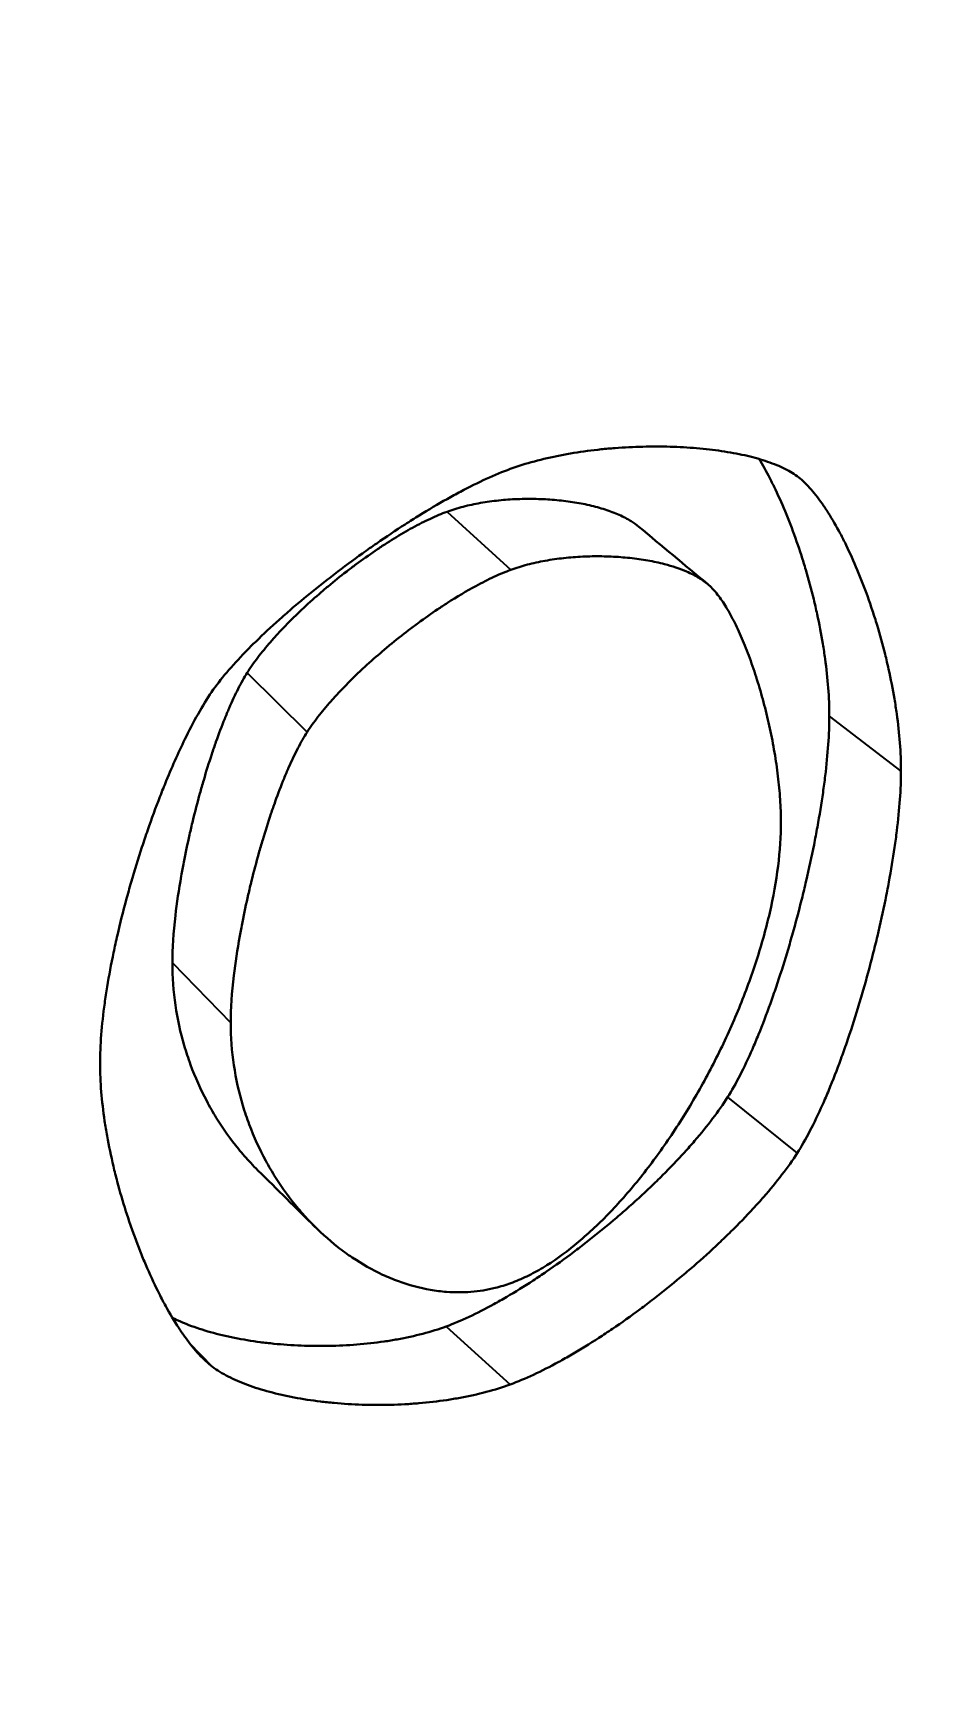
# Model space of a CAD drawing. Header units: millimetres. Extents: x 0 to 51860, y 0 to 5940.
# Drawn here: x 7353.98 to 7358.93, y 4175.72 to 4185.01 of the extents above; entities that cross this region are included whole.
import ezdxf

# ---------------------------------------------------------------- set-up
doc = ezdxf.new("R2010")
doc.units = ezdxf.units.MM
doc.header["$LTSCALE"] = 10
for name, color, linetype, lineweight in [('가시적인 것(ISO)', 3, 'Continuous', 40), ('가시적인 좁은 것(ISO)', 3, 'Continuous', 35), ('기호(ISO)', 5, 'Continuous', 25)]:
    doc.layers.add(name, color=color, linetype=linetype, lineweight=lineweight)
doc.styles.add('치수 텍스트_PSTEK_POSCO', font='isocp.shx')
doc.dimstyles.new('치수_PSTEK_POSCO$7', dxfattribs={"dimscale": 10, "dimtxt": 3.5, "dimasz": 2.5, "dimexe": 2, "dimexo": 2.5, "dimgap": 1, "dimtad": 1, "dimrnd": 1e-08, "dimdsep": 46, "dimtxsty": '치수 텍스트_PSTEK_POSCO', "dimcen": 0.09, "dimdle": 10, "dimclrd": 7, "dimclre": 7, "dimclrt": 2, "dimadec": 1, "dimazin": 2, "dimtfac": 1, "dimtmove": 0, "dimatfit": 3, "dimfxl": 0, "dimtolj": 1, "dimlwd": -1, "dimlwe": -1, "dimarcsym": 0})

msp = doc.modelspace()

# ---------------------------------------------------------------- linework, layer by layer
at = {"layer": '가시적인 것(ISO)'}
for points, knots in [([(7356.6407, 4182.5822), (7356.6838, 4182.5979), (7356.729, 4182.6121), (7356.7758, 4182.6247), (7356.8226, 4182.6374), (7356.871, 4182.6485), (7356.9205, 4182.6581), (7356.9453, 4182.663), (7356.9703, 4182.6674), (7356.9955, 4182.6715), (7357.0459, 4182.6797), (7357.0972, 4182.6865), (7357.1488, 4182.6918), (7357.1746, 4182.6945), (7357.2005, 4182.6968), (7357.2265, 4182.6988), (7357.2783, 4182.7028), (7357.3302, 4182.7053), (7357.3817, 4182.7066), (7357.4075, 4182.7072), (7357.4332, 4182.7075), (7357.4587, 4182.7074), (7357.5097, 4182.7073), (7357.5601, 4182.7059), (7357.6093, 4182.7031), (7357.6339, 4182.7017), (7357.6583, 4182.7), (7357.6823, 4182.698), (7357.7303, 4182.694), (7357.777, 4182.6886), (7357.8219, 4182.682), (7357.8443, 4182.6787), (7357.8663, 4182.6751), (7357.8878, 4182.6711), (7357.9307, 4182.6632), (7357.9716, 4182.6541), (7358.01, 4182.6437), (7358.0292, 4182.6385), (7358.0478, 4182.6329), (7358.0657, 4182.6271), (7358.1015, 4182.6154), (7358.1345, 4182.6025), (7358.1644, 4182.5883), (7358.1942, 4182.5742), (7358.2209, 4182.5588), (7358.2439, 4182.5421)], [0, 0, 0, 0, 0.083333, 0.083333, 0.083333, 0.166667, 0.166667, 0.166667, 0.208333, 0.208333, 0.208333, 0.291667, 0.291667, 0.291667, 0.333333, 0.333333, 0.333333, 0.416667, 0.416667, 0.416667, 0.458333, 0.458333, 0.458333, 0.541667, 0.541667, 0.541667, 0.583333, 0.583333, 0.583333, 0.666667, 0.666667, 0.666667, 0.708333, 0.708333, 0.708333, 0.791667, 0.791667, 0.791667, 0.833333, 0.833333, 0.833333, 0.916667, 0.916667, 0.916667, 1, 1, 1, 1]), ([(7354.9819, 4181.3502), (7355.0074, 4181.3855), (7355.0366, 4181.4222), (7355.0692, 4181.4598), (7355.1017, 4181.4974), (7355.1375, 4181.536), (7355.1761, 4181.5752), (7355.1954, 4181.5949), (7355.2153, 4181.6146), (7355.2359, 4181.6345), (7355.2771, 4181.6743), (7355.3207, 4181.7145), (7355.3663, 4181.7548), (7355.3891, 4181.775), (7355.4124, 4181.7952), (7355.4361, 4181.8154), (7355.4835, 4181.8557), (7355.5326, 4181.896), (7355.5829, 4181.9358), (7355.6081, 4181.9557), (7355.6335, 4181.9755), (7355.6592, 4181.9952), (7355.7105, 4182.0345), (7355.7628, 4182.0732), (7355.8155, 4182.111), (7355.8418, 4182.1298), (7355.8683, 4182.1485), (7355.8948, 4182.1668), (7355.9478, 4182.2034), (7356.0009, 4182.2389), (7356.0538, 4182.2729), (7356.0802, 4182.2899), (7356.1065, 4182.3065), (7356.1327, 4182.3227), (7356.1851, 4182.355), (7356.2369, 4182.3856), (7356.2876, 4182.4141), (7356.313, 4182.4283), (7356.3381, 4182.4421), (7356.3629, 4182.4552), (7356.4124, 4182.4815), (7356.4607, 4182.5055), (7356.5071, 4182.5268), (7356.5536, 4182.5481), (7356.5983, 4182.5667), (7356.6407, 4182.5822)], [0, 0, 0, 0, 0.083333, 0.083333, 0.083333, 0.166667, 0.166667, 0.166667, 0.208333, 0.208333, 0.208333, 0.291667, 0.291667, 0.291667, 0.333333, 0.333333, 0.333333, 0.416667, 0.416667, 0.416667, 0.458333, 0.458333, 0.458333, 0.541667, 0.541667, 0.541667, 0.583333, 0.583333, 0.583333, 0.666667, 0.666667, 0.666667, 0.708333, 0.708333, 0.708333, 0.791667, 0.791667, 0.791667, 0.833333, 0.833333, 0.833333, 0.916667, 0.916667, 0.916667, 1, 1, 1, 1]), ([(7358.0311, 4182.6377), (7358.0513, 4182.6045), (7358.0712, 4182.5688), (7358.0908, 4182.531), (7358.1016, 4182.5101), (7358.1123, 4182.4886), (7358.1228, 4182.4666), (7358.1439, 4182.4224), (7358.1643, 4182.3759), (7358.1841, 4182.3275), (7358.1939, 4182.3033), (7358.2036, 4182.2787), (7358.2131, 4182.2536), (7358.232, 4182.2035), (7358.2501, 4182.1518), (7358.2671, 4182.0989), (7358.2756, 4182.0725), (7358.2839, 4182.0458), (7358.2919, 4182.0188), (7358.3078, 4181.965), (7358.3227, 4181.9102), (7358.3362, 4181.8549), (7358.3429, 4181.8273), (7358.3493, 4181.7996), (7358.3554, 4181.7719), (7358.3676, 4181.7163), (7358.3783, 4181.6606), (7358.3874, 4181.6052), (7358.392, 4181.5775), (7358.3962, 4181.5498), (7358.3999, 4181.5223), (7358.4074, 4181.4673), (7358.4132, 4181.4128), (7358.4172, 4181.3593), (7358.4211, 4181.3058), (7358.4232, 4181.2533), (7358.4232, 4181.2023)], [0.2161372, 0.2161372, 0.2161372, 0.2161372, 0.2916667, 0.2916667, 0.2916667, 0.3333333, 0.3333333, 0.3333333, 0.4166667, 0.4166667, 0.4166667, 0.4583333, 0.4583333, 0.4583333, 0.5416667, 0.5416667, 0.5416667, 0.5833333, 0.5833333, 0.5833333, 0.6666667, 0.6666667, 0.6666667, 0.7083333, 0.7083333, 0.7083333, 0.7916667, 0.7916667, 0.7916667, 0.8333333, 0.8333333, 0.8333333, 0.9166667, 0.9166667, 0.9166667, 1, 1, 1, 1]), ([(7358.2439, 4182.5421), (7358.267, 4182.5245), (7358.2902, 4182.5026), (7358.3134, 4182.477), (7358.3367, 4182.4513), (7358.3599, 4182.4219), (7358.3829, 4182.3891), (7358.3944, 4182.3728), (7358.4059, 4182.3556), (7358.4173, 4182.3376), (7358.4401, 4182.3017), (7358.4626, 4182.2628), (7358.4846, 4182.2212), (7358.4956, 4182.2005), (7358.5065, 4182.1791), (7358.5173, 4182.1571), (7358.5388, 4182.1131), (7358.5597, 4182.0667), (7358.5798, 4182.0185), (7358.5899, 4181.9944), (7358.5997, 4181.9699), (7358.6094, 4181.9449), (7358.6287, 4181.895), (7358.6471, 4181.8434), (7358.6645, 4181.7907), (7358.6732, 4181.7643), (7358.6816, 4181.7377), (7358.6898, 4181.7108), (7358.7061, 4181.6571), (7358.7212, 4181.6024), (7358.735, 4181.5473), (7358.7419, 4181.5198), (7358.7484, 4181.4921), (7358.7546, 4181.4644), (7358.767, 4181.409), (7358.778, 4181.3533), (7358.7873, 4181.298), (7358.7919, 4181.2703), (7358.7962, 4181.2427), (7358.8, 4181.2152), (7358.8077, 4181.1603), (7358.8136, 4181.1058), (7358.8176, 4181.0524), (7358.8216, 4180.9989), (7358.8237, 4180.9464), (7358.8237, 4180.8954)], [0, 0, 0, 0, 0.083333, 0.083333, 0.083333, 0.166667, 0.166667, 0.166667, 0.208333, 0.208333, 0.208333, 0.291667, 0.291667, 0.291667, 0.333333, 0.333333, 0.333333, 0.416667, 0.416667, 0.416667, 0.458333, 0.458333, 0.458333, 0.541667, 0.541667, 0.541667, 0.583333, 0.583333, 0.583333, 0.666667, 0.666667, 0.666667, 0.708333, 0.708333, 0.708333, 0.791667, 0.791667, 0.791667, 0.833333, 0.833333, 0.833333, 0.916667, 0.916667, 0.916667, 1, 1, 1, 1]), ([(7357.3594, 4182.2594), (7357.3465, 4182.2701), (7357.3133, 4182.294), (7357.2624, 4182.3208), (7357.1989, 4182.3469), (7357.1431, 4182.3649), (7357.0684, 4182.3836), (7357.005, 4182.3955), (7356.9226, 4182.4066), (7356.8545, 4182.4124), (7356.7679, 4182.4156), (7356.6979, 4182.4151), (7356.6108, 4182.4103), (7356.5419, 4182.4031), (7356.458, 4182.39), (7356.3769, 4182.3725), (7356.3164, 4182.3539), (7356.2876, 4182.3433)], [0.0210017, 0.0210017, 0.0210017, 0.0210017, 0.0833333, 0.1666667, 0.2083333, 0.2916667, 0.3333333, 0.4166667, 0.4583333, 0.5416667, 0.5833333, 0.6666667, 0.7083333, 0.7916667, 0.8333333, 0.9166667, 1, 1, 1, 1]), ([(7356.2876, 4182.3433), (7356.2577, 4182.3324), (7356.1955, 4182.3063), (7356.1127, 4182.2642), (7356.0272, 4182.216), (7355.9572, 4182.1728), (7355.8687, 4182.114), (7355.7976, 4182.0634), (7355.7094, 4181.9968), (7355.6399, 4181.9411), (7355.5555, 4181.8693), (7355.4904, 4181.8105), (7355.4132, 4181.7362), (7355.3553, 4181.6765), (7355.2888, 4181.6022), (7355.2288, 4181.5289), (7355.189, 4181.4721), (7355.1715, 4181.4443)], [0, 0, 0, 0, 0.083333, 0.166667, 0.208333, 0.291667, 0.333333, 0.416667, 0.458333, 0.541667, 0.583333, 0.666667, 0.708333, 0.791667, 0.833333, 0.916667, 1, 1, 1, 1]), ([(7357.7512, 4181.9326), (7357.7348, 4181.9473), (7357.716, 4181.9611), (7357.6951, 4181.9738), (7357.6741, 4181.9865), (7357.6509, 4181.9983), (7357.626, 4182.009), (7357.5885, 4182.0252), (7357.5468, 4182.0391), (7357.5021, 4182.0507), (7357.4872, 4182.0546), (7357.4719, 4182.0582), (7357.4564, 4182.0616), (7357.4253, 4182.0683), (7357.393, 4182.074), (7357.3598, 4182.0787), (7357.3432, 4182.081), (7357.3263, 4182.0831), (7357.3093, 4182.085), (7357.2753, 4182.0886), (7357.2406, 4182.0912), (7357.2054, 4182.0928), (7357.1879, 4182.0936), (7357.1702, 4182.0941), (7357.1525, 4182.0944), (7357.117, 4182.0949), (7357.0813, 4182.0943), (7357.0457, 4182.0927), (7357.0279, 4182.0918), (7357.0102, 4182.0907), (7356.9925, 4182.0894), (7356.9571, 4182.0866), (7356.9219, 4182.0828), (7356.8874, 4182.0779), (7356.8701, 4182.0754), (7356.853, 4182.0726), (7356.836, 4182.0696), (7356.8022, 4182.0635), (7356.7691, 4182.0563), (7356.7371, 4182.0479), (7356.7051, 4182.0395), (7356.6742, 4182.0299), (7356.6448, 4182.0192)], [0, 0, 0, 0, 0.083333, 0.083333, 0.083333, 0.166667, 0.166667, 0.166667, 0.291667, 0.291667, 0.291667, 0.333333, 0.333333, 0.333333, 0.416667, 0.416667, 0.416667, 0.458333, 0.458333, 0.458333, 0.541667, 0.541667, 0.541667, 0.583333, 0.583333, 0.583333, 0.666667, 0.666667, 0.666667, 0.708333, 0.708333, 0.708333, 0.791667, 0.791667, 0.791667, 0.833333, 0.833333, 0.833333, 0.916667, 0.916667, 0.916667, 1, 1, 1, 1]), ([(7356.6448, 4182.0192), (7356.6144, 4182.0081), (7356.5826, 4181.9948), (7356.5498, 4181.9796), (7356.517, 4181.9644), (7356.4832, 4181.9473), (7356.4487, 4181.9286), (7356.397, 4181.9005), (7356.3436, 4181.8687), (7356.2896, 4181.834), (7356.2716, 4181.8224), (7356.2535, 4181.8105), (7356.2355, 4181.7984), (7356.1993, 4181.774), (7356.163, 4181.7485), (7356.1269, 4181.722), (7356.1089, 4181.7088), (7356.0909, 4181.6954), (7356.073, 4181.6817), (7356.0372, 4181.6544), (7356.0017, 4181.6263), (7355.967, 4181.5976), (7355.9496, 4181.5833), (7355.9323, 4181.5688), (7355.9153, 4181.5542), (7355.8813, 4181.5251), (7355.8481, 4181.4955), (7355.816, 4181.4656), (7355.7999, 4181.4507), (7355.7842, 4181.4357), (7355.7688, 4181.4208), (7355.7379, 4181.3908), (7355.7083, 4181.3607), (7355.6804, 4181.3307), (7355.6664, 4181.3158), (7355.6528, 4181.3008), (7355.6397, 4181.286), (7355.6135, 4181.2562), (7355.589, 4181.2267), (7355.5666, 4181.1977), (7355.5442, 4181.1687), (7355.5239, 4181.1401), (7355.5061, 4181.1123)], [0, 0, 0, 0, 0.083333, 0.083333, 0.083333, 0.166667, 0.166667, 0.166667, 0.291667, 0.291667, 0.291667, 0.333333, 0.333333, 0.333333, 0.416667, 0.416667, 0.416667, 0.458333, 0.458333, 0.458333, 0.541667, 0.541667, 0.541667, 0.583333, 0.583333, 0.583333, 0.666667, 0.666667, 0.666667, 0.708333, 0.708333, 0.708333, 0.791667, 0.791667, 0.791667, 0.833333, 0.833333, 0.833333, 0.916667, 0.916667, 0.916667, 1, 1, 1, 1]), ([(7358.153, 4180.6125), (7358.153, 4180.6529), (7358.1515, 4180.6946), (7358.1488, 4180.7371), (7358.146, 4180.7796), (7358.1419, 4180.823), (7358.1366, 4180.8669), (7358.1339, 4180.8888), (7358.131, 4180.9108), (7358.1278, 4180.9329), (7358.1213, 4180.9772), (7358.1137, 4181.0217), (7358.1051, 4181.066), (7358.1008, 4181.0882), (7358.0963, 4181.1104), (7358.0915, 4181.1325), (7358.082, 4181.1766), (7358.0715, 4181.2205), (7358.0602, 4181.2636), (7358.0546, 4181.2852), (7358.0488, 4181.3066), (7358.0427, 4181.3278), (7358.0307, 4181.3702), (7358.0179, 4181.4116), (7358.0046, 4181.4518), (7357.9979, 4181.4719), (7357.991, 4181.4916), (7357.9841, 4181.511), (7357.9701, 4181.5498), (7357.9556, 4181.5871), (7357.9407, 4181.6225), (7357.9333, 4181.6402), (7357.9257, 4181.6575), (7357.9181, 4181.6742), (7357.9029, 4181.7077), (7357.8873, 4181.7391), (7357.8715, 4181.768), (7357.8636, 4181.7824), (7357.8556, 4181.7963), (7357.8476, 4181.8095), (7357.8316, 4181.8358), (7357.8155, 4181.8595), (7357.7994, 4181.8802), (7357.7833, 4181.9009), (7357.7672, 4181.9185), (7357.7512, 4181.9326)], [0, 0, 0, 0, 0.083333, 0.083333, 0.083333, 0.166667, 0.166667, 0.166667, 0.208333, 0.208333, 0.208333, 0.291667, 0.291667, 0.291667, 0.333333, 0.333333, 0.333333, 0.416667, 0.416667, 0.416667, 0.458333, 0.458333, 0.458333, 0.541667, 0.541667, 0.541667, 0.583333, 0.583333, 0.583333, 0.666667, 0.666667, 0.666667, 0.708333, 0.708333, 0.708333, 0.791667, 0.791667, 0.791667, 0.833333, 0.833333, 0.833333, 0.916667, 0.916667, 0.916667, 1, 1, 1, 1]), ([(7355.1715, 4181.4443), (7355.1547, 4181.4178), (7355.1208, 4181.3578), (7355.0787, 4181.2676), (7355.0372, 4181.1679), (7355.0047, 4181.0813), (7354.9654, 4180.9664), (7354.9353, 4180.8698), (7354.8998, 4180.7451), (7354.8733, 4180.643), (7354.8431, 4180.5142), (7354.8214, 4180.411), (7354.7932, 4180.2581), (7354.7639, 4180.0598), (7354.7534, 4179.9038), (7354.7534, 4179.8243)], [0, 0, 0, 0, 0.083333, 0.166667, 0.208333, 0.291667, 0.333333, 0.416667, 0.458333, 0.541667, 0.583333, 0.666667, 0.708333, 0.833333, 1, 1, 1, 1]), ([(7354.3493, 4179.2604), (7354.3493, 4179.3118), (7354.3539, 4179.4203), (7354.3701, 4179.5678), (7354.3934, 4179.7217), (7354.4174, 4179.8492), (7354.4532, 4180.0118), (7354.4862, 4180.1435), (7354.5322, 4180.3081), (7354.5725, 4180.4387), (7354.6263, 4180.5986), (7354.6719, 4180.7228), (7354.7431, 4180.901), (7354.8422, 4181.1216), (7354.9316, 4181.2778), (7354.9819, 4181.3502)], [0, 0, 0, 0, 0.083333, 0.166667, 0.208333, 0.291667, 0.333333, 0.416667, 0.458333, 0.541667, 0.583333, 0.666667, 0.708333, 0.833333, 1, 1, 1, 1]), ([(7342.3649, 4171.2002), (7345.5504, 4171.4063), (7348.6855, 4171.8816), (7354.604, 4173.3372), (7357.3869, 4174.3171), (7362.3787, 4176.7159), (7364.5876, 4178.1344), (7366.9684, 4180.2107), (7367.4849, 4180.7071), (7367.9649, 4181.2182)], [0.8972426, 0.8972426, 0.8972426, 0.8972426, 1.1890327, 1.1890327, 1.4808232, 1.4808232, 1.7726136, 1.7726136, 1.8604394, 1.8604394, 1.8604394, 1.8604394]), ([(7358.4232, 4181.2023), (7358.4232, 4181.1526), (7358.4212, 4181.0995), (7358.4173, 4181.0436), (7358.4135, 4180.9877), (7358.4078, 4180.929), (7358.4005, 4180.8682), (7358.3968, 4180.8378), (7358.3927, 4180.8069), (7358.3882, 4180.7755), (7358.3793, 4180.7128), (7358.3687, 4180.6482), (7358.3568, 4180.5826), (7358.3508, 4180.5498), (7358.3445, 4180.5167), (7358.3379, 4180.4834), (7358.3246, 4180.4168), (7358.31, 4180.3494), (7358.2942, 4180.2819), (7358.2863, 4180.2481), (7358.2782, 4180.2144), (7358.2697, 4180.1806), (7358.2529, 4180.1132), (7358.235, 4180.0459), (7358.2162, 4179.9795), (7358.2068, 4179.9464), (7358.1972, 4179.9134), (7358.1873, 4179.8807), (7358.1677, 4179.8154), (7358.1473, 4179.7512), (7358.1262, 4179.689), (7358.1157, 4179.6578), (7358.105, 4179.6272), (7358.0942, 4179.597), (7358.0726, 4179.5368), (7358.0504, 4179.4787), (7358.0278, 4179.4236), (7358.0166, 4179.396), (7358.0052, 4179.3691), (7357.9938, 4179.343), (7357.971, 4179.2909), (7357.9478, 4179.2419), (7357.9246, 4179.1968), (7357.9014, 4179.1516), (7357.8781, 4179.1103), (7357.8549, 4179.0736)], [0, 0, 0, 0, 0.083333, 0.083333, 0.083333, 0.166667, 0.166667, 0.166667, 0.208333, 0.208333, 0.208333, 0.291667, 0.291667, 0.291667, 0.333333, 0.333333, 0.333333, 0.416667, 0.416667, 0.416667, 0.458333, 0.458333, 0.458333, 0.541667, 0.541667, 0.541667, 0.583333, 0.583333, 0.583333, 0.666667, 0.666667, 0.666667, 0.708333, 0.708333, 0.708333, 0.791667, 0.791667, 0.791667, 0.833333, 0.833333, 0.833333, 0.916667, 0.916667, 0.916667, 1, 1, 1, 1]), ([(7355.5061, 4181.1123), (7355.4889, 4181.0857), (7355.4716, 4181.0555), (7355.4544, 4181.0224), (7355.4372, 4180.9892), (7355.42, 4180.953), (7355.4029, 4180.9143), (7355.3944, 4180.8949), (7355.386, 4180.8749), (7355.3775, 4180.8544), (7355.3607, 4180.8133), (7355.3442, 4180.7698), (7355.3279, 4180.7246), (7355.3198, 4180.702), (7355.3118, 4180.679), (7355.3039, 4180.6556), (7355.2881, 4180.6087), (7355.2728, 4180.5603), (7355.258, 4180.5109), (7355.2506, 4180.4862), (7355.2434, 4180.4612), (7355.2363, 4180.436), (7355.2221, 4180.3856), (7355.2086, 4180.3345), (7355.1959, 4180.283), (7355.1895, 4180.2573), (7355.1834, 4180.2315), (7355.1774, 4180.2057), (7355.1655, 4180.1541), (7355.1544, 4180.1024), (7355.1443, 4180.0512), (7355.1393, 4180.0256), (7355.1345, 4180.0001), (7355.13, 4179.9747), (7355.1164, 4179.8987), (7355.1052, 4179.8243), (7355.0968, 4179.7531), (7355.0856, 4179.6581), (7355.0795, 4179.5689), (7355.0795, 4179.4894)], [0, 0, 0, 0, 0.083333, 0.083333, 0.083333, 0.166667, 0.166667, 0.166667, 0.208333, 0.208333, 0.208333, 0.291667, 0.291667, 0.291667, 0.333333, 0.333333, 0.333333, 0.416667, 0.416667, 0.416667, 0.458333, 0.458333, 0.458333, 0.541667, 0.541667, 0.541667, 0.583333, 0.583333, 0.583333, 0.666667, 0.666667, 0.666667, 0.708333, 0.708333, 0.708333, 0.833333, 0.833333, 0.833333, 1, 1, 1, 1]), ([(7358.8237, 4180.8954), (7358.8237, 4180.8457), (7358.8217, 4180.7926), (7358.8178, 4180.7366), (7358.8139, 4180.6807), (7358.8081, 4180.622), (7358.8006, 4180.5611), (7358.7968, 4180.5307), (7358.7927, 4180.4997), (7358.7881, 4180.4683), (7358.7789, 4180.4055), (7358.7682, 4180.3409), (7358.756, 4180.2751), (7358.7499, 4180.2423), (7358.7435, 4180.2091), (7358.7367, 4180.1758), (7358.7231, 4180.109), (7358.7082, 4180.0415), (7358.6922, 4179.9739), (7358.6841, 4179.9401), (7358.6758, 4179.9062), (7358.6672, 4179.8724), (7358.65, 4179.8048), (7358.6317, 4179.7374), (7358.6125, 4179.6709), (7358.603, 4179.6376), (7358.5931, 4179.6045), (7358.5831, 4179.5718), (7358.5631, 4179.5063), (7358.5422, 4179.442), (7358.5208, 4179.3795), (7358.51, 4179.3483), (7358.4991, 4179.3175), (7358.4881, 4179.2873), (7358.466, 4179.2269), (7358.4434, 4179.1686), (7358.4204, 4179.1133), (7358.4089, 4179.0856), (7358.3973, 4179.0586), (7358.3857, 4179.0324), (7358.3623, 4178.9801), (7358.3388, 4178.9309), (7358.3151, 4178.8856), (7358.2914, 4178.8403), (7358.2676, 4178.7988), (7358.2439, 4178.7618)], [0, 0, 0, 0, 0.083333, 0.083333, 0.083333, 0.166667, 0.166667, 0.166667, 0.208333, 0.208333, 0.208333, 0.291667, 0.291667, 0.291667, 0.333333, 0.333333, 0.333333, 0.416667, 0.416667, 0.416667, 0.458333, 0.458333, 0.458333, 0.541667, 0.541667, 0.541667, 0.583333, 0.583333, 0.583333, 0.666667, 0.666667, 0.666667, 0.708333, 0.708333, 0.708333, 0.791667, 0.791667, 0.791667, 0.833333, 0.833333, 0.833333, 0.916667, 0.916667, 0.916667, 1, 1, 1, 1]), ([(7356.6448, 4178.0361), (7356.6741, 4178.0468), (7356.7035, 4178.0594), (7356.7331, 4178.0738), (7356.7627, 4178.0881), (7356.7924, 4178.1043), (7356.8221, 4178.1221), (7356.8817, 4178.1578), (7356.9414, 4178.2002), (7357.0008, 4178.2485), (7357.0306, 4178.2727), (7357.0602, 4178.2983), (7357.0897, 4178.3253), (7357.1486, 4178.3793), (7357.207, 4178.4388), (7357.2642, 4178.5029), (7357.2928, 4178.5349), (7357.3212, 4178.5681), (7357.3491, 4178.6024), (7357.4051, 4178.6709), (7357.4596, 4178.7437), (7357.5122, 4178.8197), (7357.5385, 4178.8578), (7357.5643, 4178.8967), (7357.5896, 4178.9363), (7357.6401, 4179.0155), (7357.6884, 4179.0976), (7357.7339, 4179.1818), (7357.7567, 4179.2239), (7357.7788, 4179.2665), (7357.8002, 4179.3095), (7357.8429, 4179.3955), (7357.8827, 4179.4832), (7357.9189, 4179.5715), (7357.937, 4179.6157), (7357.9543, 4179.6601), (7357.9706, 4179.7046), (7358.0032, 4179.7935), (7358.0321, 4179.8827), (7358.0567, 4179.9714), (7358.069, 4180.0157), (7358.0802, 4180.0599), (7358.0903, 4180.1039), (7358.1105, 4180.1918), (7358.1262, 4180.2787), (7358.1368, 4180.3637), (7358.1474, 4180.4488), (7358.153, 4180.532), (7358.153, 4180.6125)], [0, 0, 0, 0, 0.041667, 0.041667, 0.041667, 0.083333, 0.083333, 0.083333, 0.166667, 0.166667, 0.166667, 0.208333, 0.208333, 0.208333, 0.291667, 0.291667, 0.291667, 0.333333, 0.333333, 0.333333, 0.416667, 0.416667, 0.416667, 0.458333, 0.458333, 0.458333, 0.541667, 0.541667, 0.541667, 0.583333, 0.583333, 0.583333, 0.666667, 0.666667, 0.666667, 0.708333, 0.708333, 0.708333, 0.791667, 0.791667, 0.791667, 0.833333, 0.833333, 0.833333, 0.916667, 0.916667, 0.916667, 1, 1, 1, 1]), ([(7354.7534, 4179.8243), (7354.7534, 4179.7438), (7354.7652, 4179.5858), (7354.8065, 4179.3979), (7354.8655, 4179.2191), (7354.926, 4179.0839), (7355.0161, 4178.9264), (7355.0988, 4178.8105), (7355.1804, 4178.7172), (7355.2179, 4178.6787), (7355.2317, 4178.6652)], [0, 0, 0, 0, 0.0833333, 0.1666667, 0.2083333, 0.2916667, 0.3333333, 0.4166667, 0.4583333, 0.4819216, 0.4819216, 0.4819216, 0.4819216]), ([(7355.0795, 4179.4894), (7355.0795, 4179.4089), (7355.0855, 4179.33), (7355.0969, 4179.253), (7355.1084, 4179.176), (7355.1252, 4179.1009), (7355.1469, 4179.0283), (7355.1577, 4178.992), (7355.1698, 4178.9563), (7355.183, 4178.9213), (7355.2093, 4178.8512), (7355.2402, 4178.7838), (7355.275, 4178.7196), (7355.2924, 4178.6874), (7355.3108, 4178.6561), (7355.3301, 4178.6255), (7355.3686, 4178.5645), (7355.4108, 4178.5068), (7355.456, 4178.4529), (7355.4786, 4178.4259), (7355.502, 4178.3999), (7355.526, 4178.375), (7355.5741, 4178.325), (7355.6249, 4178.2791), (7355.6778, 4178.2376), (7355.7042, 4178.2169), (7355.7312, 4178.1973), (7355.7586, 4178.1789), (7355.8135, 4178.1421), (7355.8702, 4178.11), (7355.9281, 4178.0831), (7355.957, 4178.0696), (7355.9863, 4178.0575), (7356.0158, 4178.0466), (7356.0748, 4178.025), (7356.1347, 4178.0087), (7356.195, 4177.9983), (7356.2251, 4177.9931), (7356.2553, 4177.9894), (7356.2856, 4177.9871), (7356.331, 4177.9838), (7356.3764, 4177.9838), (7356.4216, 4177.9874), (7356.4668, 4177.991), (7356.5118, 4177.9982), (7356.5563, 4178.0092), (7356.586, 4178.0165), (7356.6156, 4178.0254), (7356.6448, 4178.0361)], [0, 0, 0, 0, 0.083333, 0.083333, 0.083333, 0.166667, 0.166667, 0.166667, 0.208333, 0.208333, 0.208333, 0.291667, 0.291667, 0.291667, 0.333333, 0.333333, 0.333333, 0.416667, 0.416667, 0.416667, 0.458333, 0.458333, 0.458333, 0.541667, 0.541667, 0.541667, 0.583333, 0.583333, 0.583333, 0.666667, 0.666667, 0.666667, 0.708333, 0.708333, 0.708333, 0.791667, 0.791667, 0.791667, 0.833333, 0.833333, 0.833333, 0.895833, 0.895833, 0.895833, 0.958333, 0.958333, 0.958333, 1, 1, 1, 1]), ([(7354.9776, 4177.5685), (7354.9525, 4177.5876), (7354.9272, 4177.6111), (7354.9019, 4177.6384), (7354.8766, 4177.6657), (7354.8514, 4177.6969), (7354.8264, 4177.7314), (7354.8139, 4177.7487), (7354.8014, 4177.7668), (7354.7891, 4177.7857), (7354.7644, 4177.8234), (7354.74, 4177.8642), (7354.7161, 4177.9077), (7354.7042, 4177.9294), (7354.6924, 4177.9517), (7354.6808, 4177.9747), (7354.6575, 4178.0205), (7354.6349, 4178.0687), (7354.6131, 4178.1188), (7354.6022, 4178.1438), (7354.5915, 4178.1692), (7354.5811, 4178.1951), (7354.5602, 4178.2468), (7354.5402, 4178.3), (7354.5214, 4178.3544), (7354.512, 4178.3815), (7354.5029, 4178.4089), (7354.4941, 4178.4366), (7354.4765, 4178.4918), (7354.4602, 4178.5478), (7354.4453, 4178.6041), (7354.4378, 4178.6323), (7354.4307, 4178.6605), (7354.424, 4178.6887), (7354.4106, 4178.7452), (7354.3988, 4178.8017), (7354.3887, 4178.8577), (7354.3837, 4178.8857), (7354.3791, 4178.9135), (7354.3749, 4178.9412), (7354.3667, 4178.9966), (7354.3603, 4179.0512), (7354.3559, 4179.1046), (7354.3516, 4179.158), (7354.3493, 4179.2101), (7354.3493, 4179.2604)], [0, 0, 0, 0, 0.083333, 0.083333, 0.083333, 0.166667, 0.166667, 0.166667, 0.208333, 0.208333, 0.208333, 0.291667, 0.291667, 0.291667, 0.333333, 0.333333, 0.333333, 0.416667, 0.416667, 0.416667, 0.458333, 0.458333, 0.458333, 0.541667, 0.541667, 0.541667, 0.583333, 0.583333, 0.583333, 0.666667, 0.666667, 0.666667, 0.708333, 0.708333, 0.708333, 0.791667, 0.791667, 0.791667, 0.833333, 0.833333, 0.833333, 0.916667, 0.916667, 0.916667, 1, 1, 1, 1]), ([(7357.8549, 4179.0736), (7357.8304, 4179.0349), (7357.8025, 4178.9951), (7357.7408, 4178.9135), (7357.707, 4178.8719), (7357.6526, 4178.8087), (7357.6338, 4178.7875), (7357.5758, 4178.7237), (7357.5348, 4178.6809), (7357.4706, 4178.6168), (7357.4488, 4178.5955), (7357.3819, 4178.5316), (7357.3358, 4178.4894), (7357.2648, 4178.4269), (7357.2409, 4178.4063), (7357.1683, 4178.345), (7357.119, 4178.3049), (7357.0443, 4178.2467), (7357.0193, 4178.2276), (7356.9441, 4178.1713), (7356.8937, 4178.1351), (7356.8185, 4178.0835), (7356.7934, 4178.0668), (7356.7187, 4178.0179), (7356.6694, 4177.9873), (7356.5968, 4177.9448), (7356.5729, 4177.9312), (7356.5019, 4177.8922), (7356.4558, 4177.8686), (7356.3669, 4177.8271), (7356.3241, 4177.8092), (7356.2836, 4177.7943)], [0, 0, 0, 0, 0.083333, 0.083333, 0.166667, 0.166667, 0.208333, 0.208333, 0.291667, 0.291667, 0.333333, 0.333333, 0.416667, 0.416667, 0.458333, 0.458333, 0.541667, 0.541667, 0.583333, 0.583333, 0.666667, 0.666667, 0.708333, 0.708333, 0.791667, 0.791667, 0.833333, 0.833333, 0.916667, 0.916667, 1, 1, 1, 1]), ([(7358.2439, 4178.7618), (7358.2189, 4178.723), (7358.1905, 4178.6829), (7358.159, 4178.6418), (7358.1275, 4178.6008), (7358.0931, 4178.5589), (7358.056, 4178.5165), (7358.0375, 4178.4952), (7358.0184, 4178.4739), (7357.9986, 4178.4525), (7357.9592, 4178.4096), (7357.9174, 4178.3665), (7357.8737, 4178.3234), (7357.8518, 4178.3019), (7357.8295, 4178.2803), (7357.8068, 4178.2589), (7357.7614, 4178.216), (7357.7143, 4178.1733), (7357.666, 4178.1313), (7357.6419, 4178.1103), (7357.6174, 4178.0895), (7357.5927, 4178.0689), (7357.5434, 4178.0276), (7357.4931, 4177.9872), (7357.4423, 4177.9479), (7357.4169, 4177.9283), (7357.3914, 4177.909), (7357.3658, 4177.8901), (7357.3146, 4177.8521), (7357.2632, 4177.8156), (7357.212, 4177.7808), (7357.1865, 4177.7634), (7357.1609, 4177.7465), (7357.1355, 4177.73), (7357.0847, 4177.697), (7357.0344, 4177.666), (7356.985, 4177.6373), (7356.9603, 4177.6229), (7356.9359, 4177.6092), (7356.9117, 4177.596), (7356.8635, 4177.5696), (7356.8164, 4177.5457), (7356.7711, 4177.5247), (7356.7257, 4177.5036), (7356.6821, 4177.4853), (7356.6407, 4177.4702)], [0, 0, 0, 0, 0.083333, 0.083333, 0.083333, 0.166667, 0.166667, 0.166667, 0.208333, 0.208333, 0.208333, 0.291667, 0.291667, 0.291667, 0.333333, 0.333333, 0.333333, 0.416667, 0.416667, 0.416667, 0.458333, 0.458333, 0.458333, 0.541667, 0.541667, 0.541667, 0.583333, 0.583333, 0.583333, 0.666667, 0.666667, 0.666667, 0.708333, 0.708333, 0.708333, 0.791667, 0.791667, 0.791667, 0.833333, 0.833333, 0.833333, 0.916667, 0.916667, 0.916667, 1, 1, 1, 1]), ([(7356.2836, 4177.7943), (7356.2416, 4177.779), (7356.1976, 4177.7654), (7356.106, 4177.7412), (7356.0585, 4177.7308), (7355.9855, 4177.7176), (7355.9608, 4177.7135), (7355.886, 4177.7027), (7355.8352, 4177.6971), (7355.7581, 4177.691), (7355.7322, 4177.6893), (7355.6545, 4177.6856), (7355.6024, 4177.6846), (7355.5245, 4177.6855), (7355.4985, 4177.6861), (7355.4211, 4177.6892), (7355.3698, 4177.6928), (7355.2943, 4177.7003), (7355.2694, 4177.7032), (7355.1954, 4177.7129), (7355.1473, 4177.7208), (7355.0775, 4177.7347), (7355.0547, 4177.7397), (7354.9875, 4177.7557), (7354.9447, 4177.7677), (7354.884, 4177.7876), (7354.8644, 4177.7946), (7354.8127, 4177.8144), (7354.782, 4177.8279), (7354.7536, 4177.8423)], [0, 0, 0, 0, 0.0833333, 0.0833333, 0.1666667, 0.1666667, 0.2083333, 0.2083333, 0.2916667, 0.2916667, 0.3333333, 0.3333333, 0.4166667, 0.4166667, 0.4583333, 0.4583333, 0.5416667, 0.5416667, 0.5833333, 0.5833333, 0.6666667, 0.6666667, 0.7083333, 0.7083333, 0.7916667, 0.7916667, 0.8333333, 0.8333333, 0.9050868, 0.9050868, 0.9050868, 0.9050868]), ([(7356.6407, 4177.4702), (7356.5979, 4177.4545), (7356.553, 4177.4405), (7356.5063, 4177.4282), (7356.4596, 4177.4158), (7356.4111, 4177.405), (7356.3614, 4177.3958), (7356.3366, 4177.3912), (7356.3114, 4177.387), (7356.286, 4177.3832), (7356.2351, 4177.3756), (7356.1832, 4177.3696), (7356.1308, 4177.3652), (7356.1046, 4177.363), (7356.0782, 4177.3612), (7356.0518, 4177.3597), (7355.9989, 4177.3568), (7355.9457, 4177.3555), (7355.8927, 4177.3557), (7355.8662, 4177.3558), (7355.8398, 4177.3563), (7355.8134, 4177.3572), (7355.7607, 4177.3589), (7355.7084, 4177.3621), (7355.6571, 4177.3668), (7355.6314, 4177.3691), (7355.6059, 4177.3718), (7355.5808, 4177.3749), (7355.5305, 4177.381), (7355.4813, 4177.3886), (7355.4339, 4177.3976), (7355.4102, 4177.402), (7355.3868, 4177.4069), (7355.364, 4177.4121), (7355.3184, 4177.4224), (7355.2746, 4177.4341), (7355.2334, 4177.4471), (7355.2127, 4177.4536), (7355.1927, 4177.4605), (7355.1733, 4177.4676), (7355.1346, 4177.482), (7355.0986, 4177.4976), (7355.0658, 4177.5144), (7355.033, 4177.5312), (7355.0035, 4177.5493), (7354.9776, 4177.5685)], [0, 0, 0, 0, 0.083333, 0.083333, 0.083333, 0.166667, 0.166667, 0.166667, 0.208333, 0.208333, 0.208333, 0.291667, 0.291667, 0.291667, 0.333333, 0.333333, 0.333333, 0.416667, 0.416667, 0.416667, 0.458333, 0.458333, 0.458333, 0.541667, 0.541667, 0.541667, 0.583333, 0.583333, 0.583333, 0.666667, 0.666667, 0.666667, 0.708333, 0.708333, 0.708333, 0.791667, 0.791667, 0.791667, 0.833333, 0.833333, 0.833333, 0.916667, 0.916667, 0.916667, 1, 1, 1, 1])]:
    msp.add_open_spline(points, degree=3, knots=knots, dxfattribs=at)
for points in [[(7357.3594, 4182.2594), (7357.487, 4182.1531), (7357.6145, 4182.0468), (7357.7421, 4181.9405)], [(7355.5524, 4178.3482), (7355.4455, 4178.4539), (7355.3386, 4178.5595), (7355.2317, 4178.6652)]]:
    msp.add_open_spline(points, degree=3, dxfattribs=at)
at = {"layer": '가시적인 좁은 것(ISO)'}
for p, q in [((7356.2876, 4182.3433), (7356.6448, 4182.0192)), ((7355.1715, 4181.4443), (7355.5061, 4181.1123)), ((7358.4232, 4181.2023), (7358.8237, 4180.8954)), ((7354.7534, 4179.8243), (7355.0795, 4179.4894)), ((7357.8549, 4179.0736), (7358.2439, 4178.7618)), ((7356.2836, 4177.7943), (7356.6407, 4177.4702)), ((7354.8473, 4177.7034), (7354.9776, 4177.5685))]:
    msp.add_line(p, q, dxfattribs=at)
msp.add_ellipse((7338.6872, 4190.9462), major_axis=(-33.5133, 0), ratio=0.575862, start_param=1.686396, end_param=2.620575, dxfattribs=at)

# ---------------------------------------------------------------- leaders
at = {"layer": '기호(ISO)', "color": 7, "annotation_type": 0, "has_hookline": 1, "hookline_direction": 0, "text_width": 1096.8392}
msp.add_leader([(6028.683, 4327.4923), (6292.7879, 3928.3081), (6317.7879, 3928.3081)], dimstyle='치수_PSTEK_POSCO$7', override={"dimtad": 0}, dxfattribs=at)

doc.saveas('drawing.dxf')
